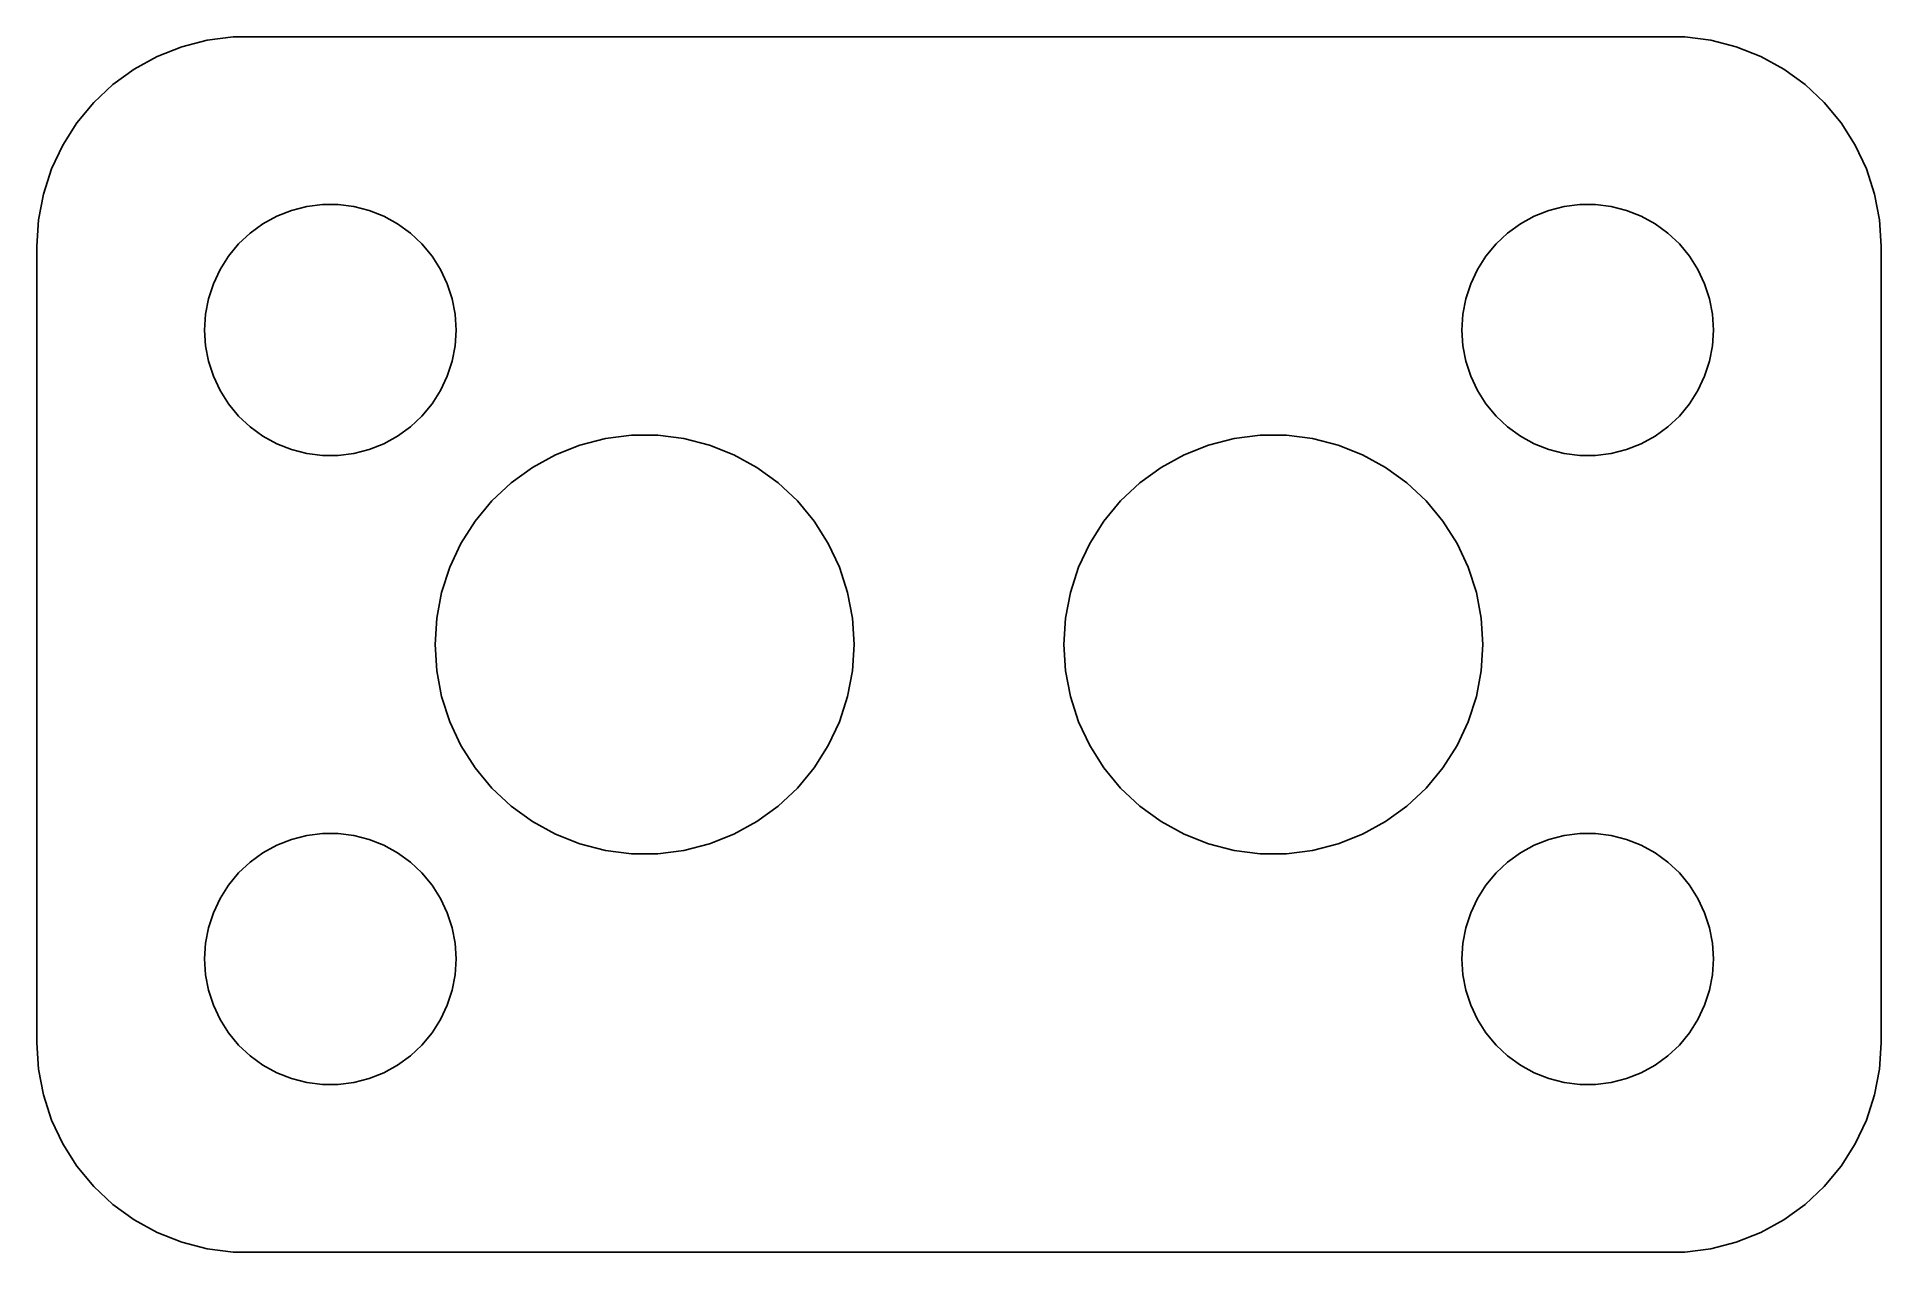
# Model space of a CAD drawing. Header units: metres. Extents: x -22 to 22, y 24.5 to 53.5.
import ezdxf

# ---------------------------------------------------------------- set-up
doc = ezdxf.new("R2010")
doc.units = ezdxf.units.M

msp = doc.modelspace()

# ---------------------------------------------------------------- linework, layer by layer
for p, q in [((-18.5451, 53.2553), (-19.1289, 53.0241)), ((-17.9369, 53.4114), (-18.5451, 53.2553)), ((-17.3139, 53.4901), (-17.9369, 53.4114)), ((17.3139, 53.4901), (-17.3139, 53.4901)), ((17.9369, 53.4114), (17.3139, 53.4901)), ((18.5451, 53.2553), (17.9369, 53.4114)), ((19.1289, 53.0241), (18.5451, 53.2553)), ((-19.1289, 53.0241), (-19.6791, 52.7216)), ((19.6791, 52.7216), (19.1289, 53.0241)), ((-19.6791, 52.7216), (-20.1871, 52.3526)), ((20.1871, 52.3526), (19.6791, 52.7216)), ((-20.6448, 51.9227), (-21.0451, 51.4389)), ((-20.1871, 52.3526), (-20.6448, 51.9227)), ((20.6448, 51.9227), (20.1871, 52.3526)), ((21.0451, 51.4389), (20.6448, 51.9227)), ((-21.0451, 51.4389), (-21.3815, 50.9088)), ((21.3815, 50.9088), (21.0451, 51.4389)), ((-21.3815, 50.9088), (-21.6489, 50.3406)), ((21.6489, 50.3406), (21.3815, 50.9088)), ((-21.6489, 50.3406), (-21.8429, 49.7434)), ((21.8429, 49.7434), (21.6489, 50.3406)), ((-21.8429, 49.7434), (-21.9606, 49.1267)), ((21.9606, 49.1267), (21.8429, 49.7434)), ((-16.2773, 49.2145), (-15.927, 49.3532)), ((-15.927, 49.3532), (-15.5621, 49.4469)), ((-15.5621, 49.4469), (-15.1884, 49.4941)), ((-15.1884, 49.4941), (-14.8116, 49.4941)), ((-14.8116, 49.4941), (-14.4379, 49.4469)), ((-14.4379, 49.4469), (-14.0729, 49.3532)), ((-14.0729, 49.3532), (-13.7227, 49.2145)), ((13.7227, 49.2145), (14.0729, 49.3532)), ((14.0729, 49.3532), (14.4379, 49.4469)), ((14.4379, 49.4469), (14.8116, 49.4941)), ((14.8116, 49.4941), (15.1884, 49.4941)), ((15.1884, 49.4941), (15.5621, 49.4469)), ((15.5621, 49.4469), (15.927, 49.3532)), ((15.927, 49.3532), (16.2773, 49.2145)), ((-21.9606, 49.1267), (-22, 48.5)), ((-16.9123, 48.8115), (-16.6075, 49.033)), ((-16.6075, 49.033), (-16.2773, 49.2145)), ((-13.7227, 49.2145), (-13.3925, 49.033)), ((-13.3925, 49.033), (-13.0877, 48.8115)), ((13.0877, 48.8115), (13.3925, 49.033)), ((13.3925, 49.033), (13.7227, 49.2145)), ((16.2773, 49.2145), (16.6075, 49.033)), ((16.6075, 49.033), (16.9123, 48.8115)), ((22, 48.5), (21.9606, 49.1267)), ((-22, 48.5), (-22, 29.5)), ((-17.427, 48.2634), (-17.1869, 48.5536)), ((-17.1869, 48.5536), (-16.9123, 48.8115)), ((-13.0877, 48.8115), (-12.8131, 48.5536)), ((-12.8131, 48.5536), (-12.5729, 48.2634)), ((12.5729, 48.2634), (12.8131, 48.5536)), ((12.8131, 48.5536), (13.0877, 48.8115)), ((16.9123, 48.8115), (17.1869, 48.5536)), ((17.1869, 48.5536), (17.427, 48.2634)), ((22, 29.5), (22, 48.5)), ((-17.6289, 47.9453), (-17.427, 48.2634)), ((-12.5729, 48.2634), (-12.3711, 47.9453)), ((12.3711, 47.9453), (12.5729, 48.2634)), ((17.427, 48.2634), (17.6289, 47.9453)), ((-17.9057, 47.2461), (-17.7893, 47.6044)), ((-17.7893, 47.6044), (-17.6289, 47.9453)), ((-12.3711, 47.9453), (-12.2107, 47.6044)), ((-12.2107, 47.6044), (-12.0942, 47.2461)), ((12.0942, 47.2461), (12.2107, 47.6044)), ((12.2107, 47.6044), (12.3711, 47.9453)), ((17.6289, 47.9453), (17.7893, 47.6044)), ((17.7893, 47.6044), (17.9057, 47.2461)), ((-17.9763, 46.876), (-17.9057, 47.2461)), ((-12.0942, 47.2461), (-12.0237, 46.876)), ((12.0237, 46.876), (12.0942, 47.2461)), ((17.9057, 47.2461), (17.9763, 46.876)), ((-18, 46.5), (-17.9763, 46.876)), ((-12.0237, 46.876), (-12, 46.5)), ((12, 46.5), (12.0237, 46.876)), ((17.9763, 46.876), (18, 46.5)), ((-17.9763, 46.124), (-18, 46.5)), ((-12, 46.5), (-12.0237, 46.124)), ((12.0237, 46.124), (12, 46.5)), ((18, 46.5), (17.9763, 46.124)), ((-17.9057, 45.7539), (-17.9763, 46.124)), ((-12.0237, 46.124), (-12.0942, 45.7539)), ((12.0942, 45.7539), (12.0237, 46.124)), ((17.9763, 46.124), (17.9057, 45.7539)), ((-17.7893, 45.3956), (-17.9057, 45.7539)), ((-17.6289, 45.0547), (-17.7893, 45.3956)), ((-12.2107, 45.3956), (-12.3711, 45.0547)), ((-12.0942, 45.7539), (-12.2107, 45.3956)), ((12.2107, 45.3956), (12.0942, 45.7539)), ((12.3711, 45.0547), (12.2107, 45.3956)), ((17.7893, 45.3956), (17.6289, 45.0547)), ((17.9057, 45.7539), (17.7893, 45.3956)), ((-17.427, 44.7366), (-17.6289, 45.0547)), ((-12.3711, 45.0547), (-12.5729, 44.7366)), ((12.5729, 44.7366), (12.3711, 45.0547)), ((17.6289, 45.0547), (17.427, 44.7366)), ((-17.1869, 44.4464), (-17.427, 44.7366)), ((-16.9123, 44.1884), (-17.1869, 44.4464)), ((-12.8131, 44.4464), (-13.0877, 44.1884)), ((-12.5729, 44.7366), (-12.8131, 44.4464)), ((12.8131, 44.4464), (12.5729, 44.7366)), ((13.0877, 44.1884), (12.8131, 44.4464)), ((17.1869, 44.4464), (16.9123, 44.1884)), ((17.427, 44.7366), (17.1869, 44.4464)), ((-16.6075, 43.967), (-16.9123, 44.1884)), ((-13.0877, 44.1884), (-13.3925, 43.967)), ((13.3925, 43.967), (13.0877, 44.1884)), ((16.9123, 44.1884), (16.6075, 43.967)), ((-16.2773, 43.7855), (-16.6075, 43.967)), ((-15.927, 43.6468), (-16.2773, 43.7855)), ((-15.5621, 43.5531), (-15.927, 43.6468)), ((-14.0729, 43.6468), (-14.4379, 43.5531)), ((-13.7227, 43.7855), (-14.0729, 43.6468)), ((-13.3925, 43.967), (-13.7227, 43.7855)), ((-9.62889, 43.5241), (-9.04507, 43.7553)), ((-9.04507, 43.7553), (-8.4369, 43.9114)), ((-8.4369, 43.9114), (-7.81395, 43.9901)), ((-7.81395, 43.9901), (-7.18604, 43.9901)), ((-7.18604, 43.9901), (-6.56308, 43.9114)), ((-6.56308, 43.9114), (-5.95491, 43.7553)), ((-5.95491, 43.7553), (-5.37109, 43.5241)), ((5.37109, 43.5241), (5.95491, 43.7553)), ((5.95491, 43.7553), (6.56308, 43.9114)), ((6.56308, 43.9114), (7.18604, 43.9901)), ((7.18604, 43.9901), (7.81395, 43.9901)), ((7.81395, 43.9901), (8.4369, 43.9114)), ((8.4369, 43.9114), (9.04507, 43.7553)), ((9.04507, 43.7553), (9.62889, 43.5241)), ((13.7227, 43.7855), (13.3925, 43.967)), ((14.0729, 43.6468), (13.7227, 43.7855)), ((14.4379, 43.5531), (14.0729, 43.6468)), ((15.927, 43.6468), (15.5621, 43.5531)), ((16.2773, 43.7855), (15.927, 43.6468)), ((16.6075, 43.967), (16.2773, 43.7855)), ((-15.1884, 43.5059), (-15.5621, 43.5531)), ((-14.8116, 43.5059), (-15.1884, 43.5059)), ((-14.4379, 43.5531), (-14.8116, 43.5059)), ((-10.6871, 42.8526), (-10.1791, 43.2216)), ((-10.1791, 43.2216), (-9.62889, 43.5241)), ((-5.37109, 43.5241), (-4.82086, 43.2216)), ((-4.82086, 43.2216), (-4.31287, 42.8526)), ((4.31287, 42.8526), (4.82086, 43.2216)), ((4.82086, 43.2216), (5.37109, 43.5241)), ((9.62889, 43.5241), (10.1791, 43.2216)), ((10.1791, 43.2216), (10.6871, 42.8526)), ((14.8116, 43.5059), (14.4379, 43.5531)), ((15.1884, 43.5059), (14.8116, 43.5059)), ((15.5621, 43.5531), (15.1884, 43.5059)), ((-11.1448, 42.4227), (-10.6871, 42.8526)), ((-4.31287, 42.8526), (-3.85515, 42.4227)), ((3.85515, 42.4227), (4.31287, 42.8526)), ((10.6871, 42.8526), (11.1448, 42.4227)), ((-11.5451, 41.9389), (-11.1448, 42.4227)), ((-3.85515, 42.4227), (-3.45491, 41.9389)), ((3.45491, 41.9389), (3.85515, 42.4227)), ((11.1448, 42.4227), (11.5451, 41.9389)), ((-11.8815, 41.4088), (-11.5451, 41.9389)), ((-3.45491, 41.9389), (-3.11845, 41.4088)), ((3.11845, 41.4088), (3.45491, 41.9389)), ((11.5451, 41.9389), (11.8815, 41.4088)), ((-12.1489, 40.8406), (-11.8815, 41.4088)), ((-3.11845, 41.4088), (-2.8511, 40.8406)), ((2.8511, 40.8406), (3.11845, 41.4088)), ((11.8815, 41.4088), (12.1489, 40.8406)), ((-12.3429, 40.2434), (-12.1489, 40.8406)), ((-2.8511, 40.8406), (-2.65707, 40.2434)), ((2.65707, 40.2434), (2.8511, 40.8406)), ((12.1489, 40.8406), (12.3429, 40.2434)), ((-12.4606, 39.6267), (-12.3429, 40.2434)), ((-2.65707, 40.2434), (-2.53941, 39.6267)), ((2.53941, 39.6267), (2.65707, 40.2434)), ((12.3429, 40.2434), (12.4606, 39.6267)), ((-12.5, 39), (-12.4606, 39.6267)), ((-2.53941, 39.6267), (-2.5, 39)), ((2.5, 39), (2.53941, 39.6267)), ((12.4606, 39.6267), (12.5, 39)), ((-12.4606, 38.3733), (-12.5, 39)), ((-2.5, 39), (-2.53941, 38.3733)), ((2.53941, 38.3733), (2.5, 39)), ((12.5, 39), (12.4606, 38.3733)), ((-12.3429, 37.7566), (-12.4606, 38.3733)), ((-2.53941, 38.3733), (-2.65707, 37.7566)), ((2.65707, 37.7566), (2.53941, 38.3733)), ((12.4606, 38.3733), (12.3429, 37.7566)), ((-12.1489, 37.1594), (-12.3429, 37.7566)), ((-2.65707, 37.7566), (-2.8511, 37.1594)), ((2.8511, 37.1594), (2.65707, 37.7566)), ((12.3429, 37.7566), (12.1489, 37.1594)), ((-11.8815, 36.5912), (-12.1489, 37.1594)), ((-2.8511, 37.1594), (-3.11845, 36.5912)), ((3.11845, 36.5912), (2.8511, 37.1594)), ((12.1489, 37.1594), (11.8815, 36.5912)), ((-11.5451, 36.0611), (-11.8815, 36.5912)), ((-3.11845, 36.5912), (-3.45491, 36.0611)), ((3.45491, 36.0611), (3.11845, 36.5912)), ((11.8815, 36.5912), (11.5451, 36.0611)), ((-11.1448, 35.5773), (-11.5451, 36.0611)), ((-3.45491, 36.0611), (-3.85515, 35.5773)), ((3.85515, 35.5773), (3.45491, 36.0611)), ((11.5451, 36.0611), (11.1448, 35.5773)), ((-10.6871, 35.1474), (-11.1448, 35.5773)), ((-3.85515, 35.5773), (-4.31287, 35.1474)), ((4.31287, 35.1474), (3.85515, 35.5773)), ((11.1448, 35.5773), (10.6871, 35.1474)), ((-10.1791, 34.7784), (-10.6871, 35.1474)), ((-9.62889, 34.4759), (-10.1791, 34.7784)), ((-4.82086, 34.7784), (-5.37109, 34.4759)), ((-4.31287, 35.1474), (-4.82086, 34.7784)), ((4.82086, 34.7784), (4.31287, 35.1474)), ((5.37109, 34.4759), (4.82086, 34.7784)), ((10.1791, 34.7784), (9.62889, 34.4759)), ((10.6871, 35.1474), (10.1791, 34.7784)), ((-16.2773, 34.2145), (-15.927, 34.3532)), ((-15.927, 34.3532), (-15.5621, 34.4469)), ((-15.5621, 34.4469), (-15.1884, 34.4941)), ((-15.1884, 34.4941), (-14.8116, 34.4941)), ((-14.8116, 34.4941), (-14.4379, 34.4469)), ((-14.4379, 34.4469), (-14.0729, 34.3532)), ((-14.0729, 34.3532), (-13.7227, 34.2145)), ((-9.04507, 34.2447), (-9.62889, 34.4759)), ((-5.37109, 34.4759), (-5.95491, 34.2447)), ((5.95491, 34.2447), (5.37109, 34.4759)), ((9.62889, 34.4759), (9.04507, 34.2447)), ((13.7227, 34.2145), (14.0729, 34.3532)), ((14.0729, 34.3532), (14.4379, 34.4469)), ((14.4379, 34.4469), (14.8116, 34.4941)), ((14.8116, 34.4941), (15.1884, 34.4941)), ((15.1884, 34.4941), (15.5621, 34.4469)), ((15.5621, 34.4469), (15.927, 34.3532)), ((15.927, 34.3532), (16.2773, 34.2145)), ((-16.9123, 33.8116), (-16.6075, 34.033)), ((-16.6075, 34.033), (-16.2773, 34.2145)), ((-13.7227, 34.2145), (-13.3925, 34.033)), ((-13.3925, 34.033), (-13.0877, 33.8116)), ((-8.4369, 34.0886), (-9.04507, 34.2447)), ((-7.81395, 34.0099), (-8.4369, 34.0886)), ((-7.18604, 34.0099), (-7.81395, 34.0099)), ((-6.56308, 34.0886), (-7.18604, 34.0099)), ((-5.95491, 34.2447), (-6.56308, 34.0886)), ((6.56308, 34.0886), (5.95491, 34.2447)), ((7.18604, 34.0099), (6.56308, 34.0886)), ((7.81395, 34.0099), (7.18604, 34.0099)), ((8.4369, 34.0886), (7.81395, 34.0099)), ((9.04507, 34.2447), (8.4369, 34.0886)), ((13.0877, 33.8116), (13.3925, 34.033)), ((13.3925, 34.033), (13.7227, 34.2145)), ((16.2773, 34.2145), (16.6075, 34.033)), ((16.6075, 34.033), (16.9123, 33.8116)), ((-17.427, 33.2634), (-17.1869, 33.5536)), ((-17.1869, 33.5536), (-16.9123, 33.8116)), ((-13.0877, 33.8116), (-12.8131, 33.5536)), ((-12.8131, 33.5536), (-12.5729, 33.2634)), ((12.5729, 33.2634), (12.8131, 33.5536)), ((12.8131, 33.5536), (13.0877, 33.8116)), ((16.9123, 33.8116), (17.1869, 33.5536)), ((17.1869, 33.5536), (17.427, 33.2634)), ((-17.6289, 32.9453), (-17.427, 33.2634)), ((-12.5729, 33.2634), (-12.3711, 32.9453)), ((12.3711, 32.9453), (12.5729, 33.2634)), ((17.427, 33.2634), (17.6289, 32.9453)), ((-17.9057, 32.2461), (-17.7893, 32.6044)), ((-17.7893, 32.6044), (-17.6289, 32.9453)), ((-12.3711, 32.9453), (-12.2107, 32.6044)), ((-12.2107, 32.6044), (-12.0942, 32.2461)), ((12.0942, 32.2461), (12.2107, 32.6044)), ((12.2107, 32.6044), (12.3711, 32.9453)), ((17.6289, 32.9453), (17.7893, 32.6044)), ((17.7893, 32.6044), (17.9057, 32.2461)), ((-17.9763, 31.876), (-17.9057, 32.2461)), ((-12.0942, 32.2461), (-12.0237, 31.876)), ((12.0237, 31.876), (12.0942, 32.2461)), ((17.9057, 32.2461), (17.9763, 31.876)), ((-18, 31.5), (-17.9763, 31.876)), ((-12.0237, 31.876), (-12, 31.5)), ((12, 31.5), (12.0237, 31.876)), ((17.9763, 31.876), (18, 31.5)), ((-17.9763, 31.124), (-18, 31.5)), ((-12, 31.5), (-12.0237, 31.124)), ((12.0237, 31.124), (12, 31.5)), ((18, 31.5), (17.9763, 31.124)), ((-17.9057, 30.7539), (-17.9763, 31.124)), ((-12.0237, 31.124), (-12.0942, 30.7539)), ((12.0942, 30.7539), (12.0237, 31.124)), ((17.9763, 31.124), (17.9057, 30.7539)), ((-17.7893, 30.3956), (-17.9057, 30.7539)), ((-17.6289, 30.0547), (-17.7893, 30.3956)), ((-12.2107, 30.3956), (-12.3711, 30.0547)), ((-12.0942, 30.7539), (-12.2107, 30.3956)), ((12.2107, 30.3956), (12.0942, 30.7539)), ((12.3711, 30.0547), (12.2107, 30.3956)), ((17.7893, 30.3956), (17.6289, 30.0547)), ((17.9057, 30.7539), (17.7893, 30.3956)), ((-17.427, 29.7366), (-17.6289, 30.0547)), ((-12.3711, 30.0547), (-12.5729, 29.7366)), ((12.5729, 29.7366), (12.3711, 30.0547)), ((17.6289, 30.0547), (17.427, 29.7366)), ((-22, 29.5), (-21.9606, 28.8733)), ((-17.1869, 29.4464), (-17.427, 29.7366)), ((-12.5729, 29.7366), (-12.8131, 29.4464)), ((12.8131, 29.4464), (12.5729, 29.7366)), ((17.427, 29.7366), (17.1869, 29.4464)), ((21.9606, 28.8733), (22, 29.5)), ((-16.9123, 29.1885), (-17.1869, 29.4464)), ((-16.6075, 28.967), (-16.9123, 29.1885)), ((-13.0877, 29.1885), (-13.3925, 28.967)), ((-12.8131, 29.4464), (-13.0877, 29.1885)), ((13.0877, 29.1885), (12.8131, 29.4464)), ((13.3925, 28.967), (13.0877, 29.1885)), ((16.9123, 29.1885), (16.6075, 28.967)), ((17.1869, 29.4464), (16.9123, 29.1885)), ((-21.9606, 28.8733), (-21.8429, 28.2566)), ((-16.2773, 28.7855), (-16.6075, 28.967)), ((-15.927, 28.6468), (-16.2773, 28.7855)), ((-15.5621, 28.5531), (-15.927, 28.6468)), ((-14.0729, 28.6468), (-14.4379, 28.5531)), ((-13.7227, 28.7855), (-14.0729, 28.6468)), ((-13.3925, 28.967), (-13.7227, 28.7855)), ((13.7227, 28.7855), (13.3925, 28.967)), ((14.0729, 28.6468), (13.7227, 28.7855)), ((14.4379, 28.5531), (14.0729, 28.6468)), ((15.927, 28.6468), (15.5621, 28.5531)), ((16.2773, 28.7855), (15.927, 28.6468)), ((16.6075, 28.967), (16.2773, 28.7855)), ((21.8429, 28.2566), (21.9606, 28.8733)), ((-21.8429, 28.2566), (-21.6489, 27.6594)), ((-15.1884, 28.5059), (-15.5621, 28.5531)), ((-14.8116, 28.5059), (-15.1884, 28.5059)), ((-14.4379, 28.5531), (-14.8116, 28.5059)), ((14.8116, 28.5059), (14.4379, 28.5531)), ((15.1884, 28.5059), (14.8116, 28.5059)), ((15.5621, 28.5531), (15.1884, 28.5059)), ((21.6489, 27.6594), (21.8429, 28.2566)), ((-21.6489, 27.6594), (-21.3815, 27.0912)), ((21.3815, 27.0912), (21.6489, 27.6594)), ((-21.3815, 27.0912), (-21.0451, 26.5611)), ((21.0451, 26.5611), (21.3815, 27.0912)), ((-21.0451, 26.5611), (-20.6448, 26.0773)), ((20.6448, 26.0773), (21.0451, 26.5611)), ((-20.6448, 26.0773), (-20.1871, 25.6474)), ((20.1871, 25.6474), (20.6448, 26.0773)), ((-20.1871, 25.6474), (-19.6791, 25.2784)), ((19.6791, 25.2784), (20.1871, 25.6474)), ((-19.6791, 25.2784), (-19.1289, 24.9759)), ((19.1289, 24.9759), (19.6791, 25.2784)), ((-19.1289, 24.9759), (-18.5451, 24.7447)), ((-18.5451, 24.7447), (-17.9369, 24.5886)), ((17.9369, 24.5886), (18.5451, 24.7447)), ((18.5451, 24.7447), (19.1289, 24.9759)), ((-17.9369, 24.5886), (-17.3139, 24.5099)), ((-17.3139, 24.5099), (17.3139, 24.5099)), ((17.3139, 24.5099), (17.9369, 24.5886))]:
    msp.add_line(p, q)

doc.saveas('drawing.dxf')
